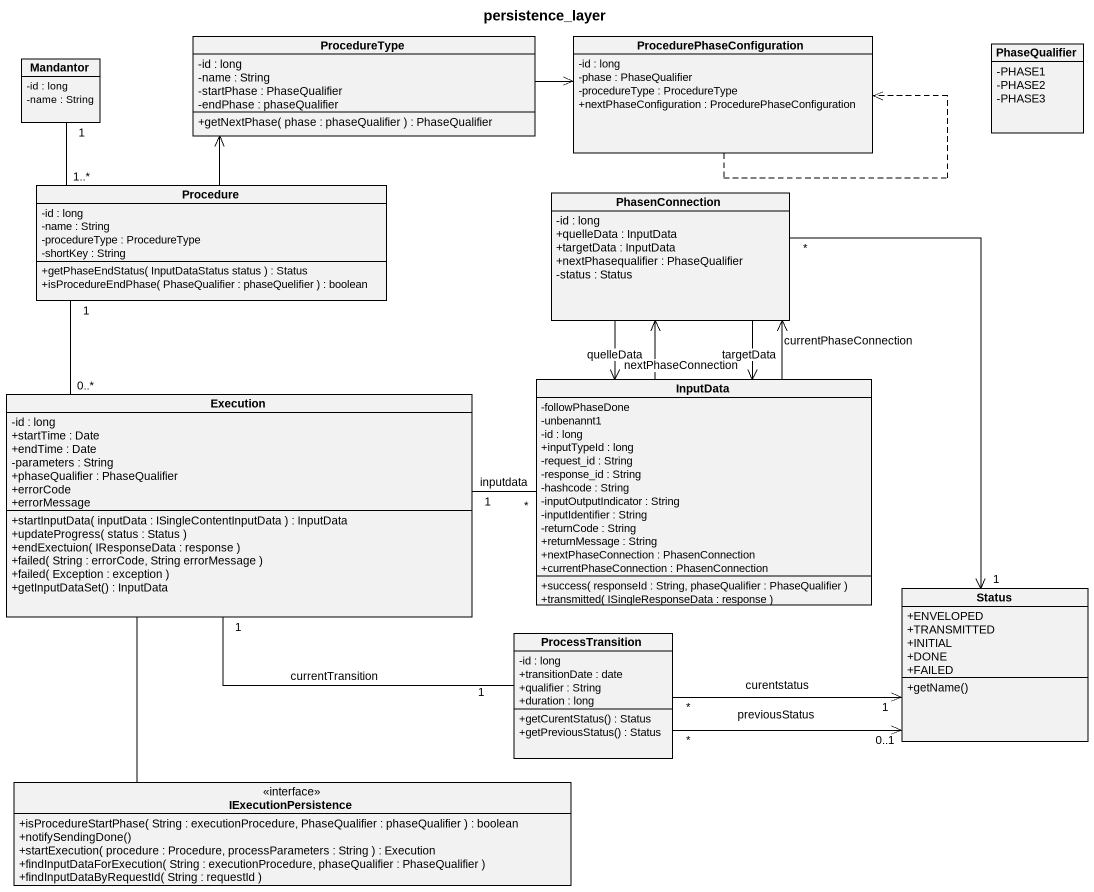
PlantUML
@startuml
title persistence_layer
hide circle
hide empty members
skinparam classAttributeIconSize 0
class ProcedureType {
  -id : long
  -name : String
  -startPhase : PhaseQualifier
  -endPhase : phaseQualifier
  +getNextPhase( phase : phaseQualifier ) : PhaseQualifier
}
class ProcedurePhaseConfiguration {
  -id : long
  -phase : PhaseQualifier
  -procedureType : ProcedureType
  +nextPhaseConfiguration : ProcedurePhaseConfiguration
}
class PhaseQualifier {
  -PHASE1
  -PHASE2
  -PHASE3
}
class Mandantor {
  -id : long
  -name : String
}
class Procedure {
  -id : long
  -name : String
  -procedureType : ProcedureType
  -shortKey : String
  +getPhaseEndStatus( InputDataStatus status ) : Status
  +isProcedureEndPhase( PhaseQualifier : phaseQuelifier ) : boolean
}
class PhasenConnection {
  -id : long
  +quelleData : InputData
  +targetData : InputData
  +nextPhasequalifier : PhaseQualifier
  -status : Status
}
class InputData {
  -followPhaseDone
  -unbenannt1
  -id : long
  +inputTypeId : long
  -request_id : String
  -response_id : String
  -hashcode : String
  -inputOutputIndicator : String
  -inputIdentifier : String
  -returnCode : String
  +returnMessage : String
  +nextPhaseConnection : PhasenConnection
  +currentPhaseConnection : PhasenConnection
  +success( responseId : String, phaseQualifier : PhaseQualifier )
  +transmitted( ISingleResponseData : response )
}
class Execution {
  -id : long
  +startTime : Date
  +endTime : Date
  -parameters : String
  +phaseQualifier : PhaseQualifier
  +errorCode
  +errorMessage
  +startInputData( inputData : ISingleContentInputData ) : InputData
  +updateProgress( status : Status )
  +endExectuion( IResponseData : response )
  +failed( String : errorCode, String errorMessage )
  +failed( Exception : exception )
  +getInputDataSet() : InputData
}
class Status {
  +ENVELOPED
  +TRANSMITTED
  +INITIAL
  +DONE
  +FAILED
  +getName()
}
class ProcessTransition {
  -id : long
  +transitionDate : date
  +qualifier : String
  +duration : long
  +getCurentStatus() : Status
  +getPreviousStatus() : Status
}
interface IExecutionPersistence {
  +isProcedureStartPhase( String : executionProcedure, PhaseQualifier : phaseQualifier ) : boolean
  +notifySendingDone()
  +startExecution( procedure : Procedure, processParameters : String ) : Execution
  +findInputDataForExecution( String : executionProcedure, phaseQualifier : PhaseQualifier )
  +findInputDataByRequestId( String : requestId )
}
ProcedureType -right-> ProcedurePhaseConfiguration
ProcedurePhaseConfiguration ..> ProcedurePhaseConfiguration
Mandantor "1" -- "1..*" Procedure
Procedure -up-> ProcedureType
Procedure "1" -- "0..*" Execution
PhasenConnection --> InputData : quelleData
PhasenConnection --> InputData : targetData
PhasenConnection "*" --> "1" Status
InputData -up-> PhasenConnection : nextPhaseConnection
InputData -up-> PhasenConnection : currentPhaseConnection
Execution "1" -right- "*" InputData : inputdata
Execution "1" -right- "1" ProcessTransition : currentTransition
ProcessTransition "*" -right-> "1" Status : curentstatus
ProcessTransition "*" -right-> "0..1" Status : previousStatus
IExecutionPersistence -up- Execution
@enduml
